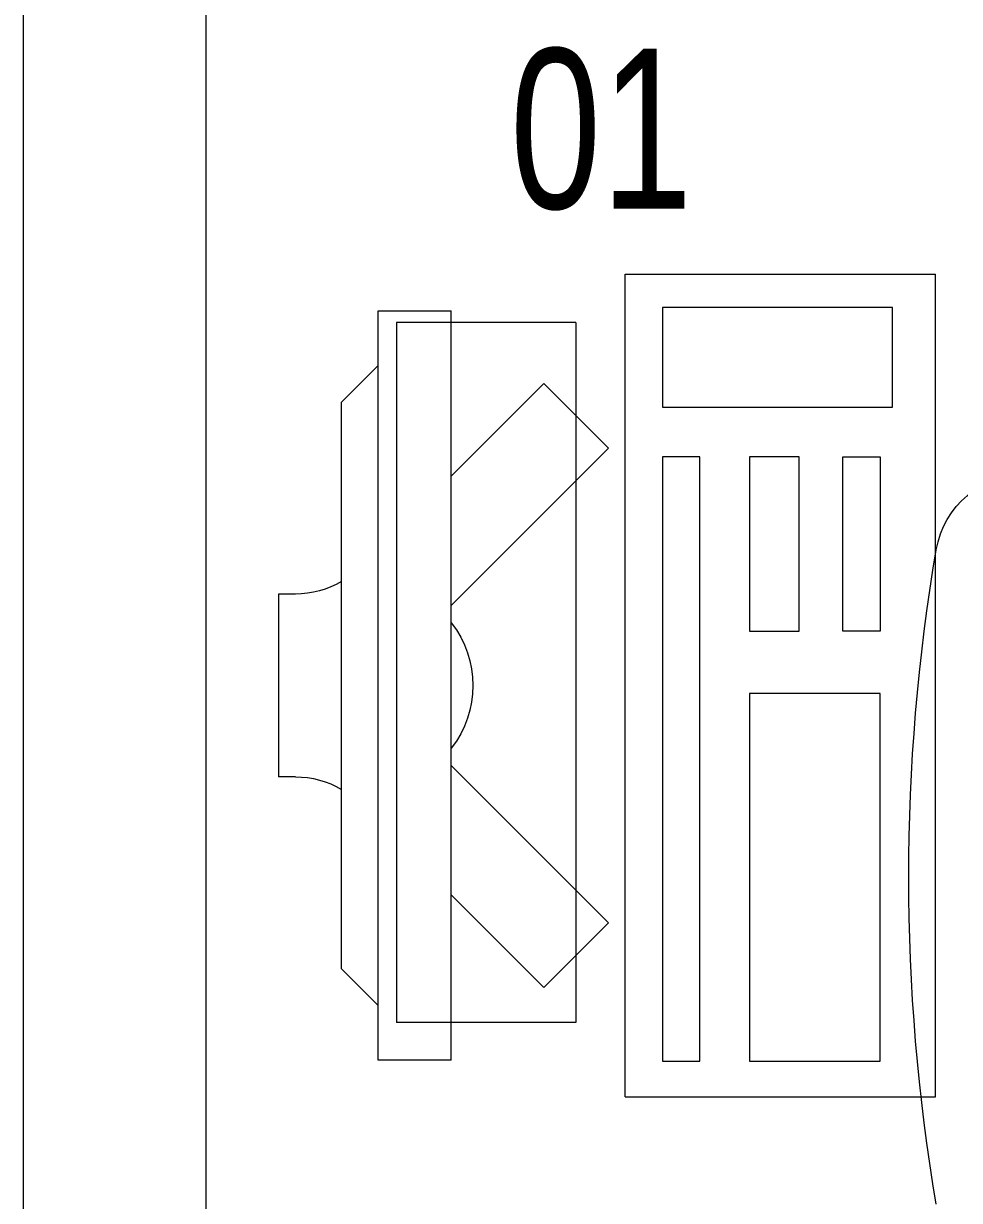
# Model space of a CAD drawing. Extents: x -234346 to 58427, y -132654 to -82394.
# Drawn here: x -46813 to -46301, y -100321 to -99677 of the extents above; entities that cross this region are included whole.
import ezdxf

# ---------------------------------------------------------------- set-up
doc = ezdxf.new("R2010")
doc.units = 0
doc.header["$LTSCALE"] = 8
doc.layers.get('0').update_dxf_attribs({"color": 9, "lineweight": 5})
for name, color, linetype, lineweight in [('72_EGR_EQP_TAG', 9, 'Continuous', 5), ('LOADING', 9, 'Continuous', 5), ('Walls', 9, 'Continuous', 5)]:
    doc.layers.add(name, color=color, linetype=linetype, lineweight=lineweight)
doc.styles.add('X3G_ENTITY_257CFD', font='swisscl.ttf', dxfattribs={"height": 200})

# ---------------------------------------------------------------- blocks, each defined once
blk = doc.blocks.new('ITCWLS1-P')
at = {"layer": 'LOADING'}
for p, q in [((-0.17, 0.45), (-0.17, 0)), ((-0.17, 0.45), (0, 0.45)), ((0, 0.45), (0, 0)), ((-0.26509, 0.43, 0), (-0.30509, 0.43, 0)), ((-0.30509, 0.43, 0), (-0.30509, 0.02, 0)), ((-0.26509, 0.43, 0), (-0.26509, 0.02, 0)), ((-0.14957, 0.43047), (-0.12914, 0.43047)), ((-0.12914, 0.43047), (-0.12914, 0.40893)), ((-0.197, 0.40939), (-0.295, 0.40939)), ((-0.295, 0.02639), (-0.295, 0.40939)), ((-0.197, 0.02639), (-0.197, 0.40939)), ((-0.32509, 0.38, 0), (-0.30509, 0.4, 0)), ((-0.32509, 0.38, 0), (-0.32509, 0.07, 0)), ((-0.35032, 0.275), (-0.35961, 0.275)), ((-0.35961, 0.175), (-0.35961, 0.275)), ((-0.35032, 0.175), (-0.35961, 0.175)), ((-0.32509, 0.07, 0), (-0.30509, 0.05, 0)), ((-0.197, 0.02639), (-0.295, 0.02639)), ((-0.30509, 0.02, 0), (-0.26509, 0.02, 0)), ((-0.17, 0), (0, 0))]:
    blk.add_line(p, q, dxfattribs=at)
at = {"layer": 'LOADING', "extrusion": (2.48281e-10, 3.18408e-10, -1)}
for p, q in [((-0.26509, 0.33952), (-0.21443, 0.39019)), ((-0.17907, 0.35483), (-0.21443, 0.39019)), ((-0.26509, 0.26881), (-0.17907, 0.35483))]:
    blk.add_line(p, q, dxfattribs=at)
at = {"layer": 'LOADING', "extrusion": (2.48281e-10, -3.18408e-10, -1)}
for p, q in [((-0.26509, 0.18119), (-0.17907, 0.09517)), ((-0.26509, 0.11048), (-0.21443, 0.05981)), ((-0.17907, 0.09517), (-0.21443, 0.05981))]:
    blk.add_line(p, q, dxfattribs=at)
at = {"layer": 'LOADING'}
for points in [[(-0.12914, 0.40893), (-0.12914, 0.09996), (-0.14957, 0.09996), (-0.14957, 0.43047)], [(-0.14957, 0.09997), (-0.14957, 0.09997), (-0.14957, 0.09997), (-0.14957, 0.09997), (-0.14957, 0.09997), (-0.14957, 0.09997), (-0.14957, 0.09997), (-0.14957, 0.09997), (-0.14957, 0.09997)], [(-0.14957, 0.09997), (-0.14957, 0.09997), (-0.14957, 0.09997), (-0.14957, 0.09997), (-0.14957, 0.09997), (-0.14957, 0.09997), (-0.14957, 0.09997), (-0.14957, 0.09997), (-0.14957, 0.09997), (-0.14957, 0.09997), (-0.14957, 0.09997), (-0.14957, 0.09997), (-0.14957, 0.09997), (-0.14957, 0.09997), (-0.14957, 0.09997), (-0.14957, 0.09997), (-0.14957, 0.09997), (-0.14957, 0.09997)], [(-0.14957, 0.09996), (-0.14957, 0.09996), (-0.14957, 0.09996), (-0.14957, 0.09996), (-0.14957, 0.09996), (-0.14957, 0.09996), (-0.14957, 0.09996), (-0.14957, 0.09996), (-0.14957, 0.09996), (-0.14957, 0.09996)], [(-0.14957, 0.09996), (-0.14957, 0.09996), (-0.14957, 0.09996), (-0.14957, 0.09996), (-0.14957, 0.09996), (-0.14957, 0.09996), (-0.14957, 0.09996)], [(-0.14957, 0.09997), (-0.14957, 0.09997), (-0.14957, 0.09997), (-0.14957, 0.09997), (-0.14957, 0.09997), (-0.14957, 0.09997), (-0.14957, 0.09997), (-0.14957, 0.09997), (-0.14957, 0.09997), (-0.14957, 0.09997)], [(-0.14957, 0.09997), (-0.14957, 0.09997), (-0.14957, 0.09997), (-0.14957, 0.09997), (-0.14957, 0.09997), (-0.14957, 0.09997), (-0.14957, 0.09997), (-0.14957, 0.09997), (-0.14957, 0.09997), (-0.14957, 0.09997), (-0.14957, 0.09997), (-0.14957, 0.09997), (-0.14957, 0.09997), (-0.14957, 0.09997), (-0.14957, 0.09997)], [(-0.14957, 0.09997), (-0.14957, 0.09997), (-0.14957, 0.09997), (-0.14957, 0.09997), (-0.14957, 0.09997), (-0.14957, 0.09997), (-0.14957, 0.09997), (-0.14957, 0.09997), (-0.14957, 0.09997), (-0.14957, 0.09997)], [(-0.14957, 0.09997), (-0.14957, 0.09997), (-0.14957, 0.09997), (-0.14957, 0.09997), (-0.14957, 0.09997), (-0.14957, 0.09997), (-0.14957, 0.09997), (-0.14957, 0.09997), (-0.14957, 0.09997), (-0.14957, 0.09997)], [(-0.14957, 0.09996), (-0.14957, 0.09996), (-0.14957, 0.09996), (-0.14957, 0.09996), (-0.14957, 0.09996), (-0.14957, 0.09996), (-0.14957, 0.09996), (-0.14957, 0.09996), (-0.14957, 0.09996), (-0.14957, 0.09996), (-0.14957, 0.09996), (-0.14957, 0.09996), (-0.14957, 0.09996), (-0.14957, 0.09996), (-0.14957, 0.09996), (-0.14957, 0.09996), (-0.14957, 0.09996), (-0.14957, 0.09996), (-0.14957, 0.09997), (-0.14957, 0.09997), (-0.14957, 0.09997), (-0.14957, 0.09997), (-0.14957, 0.09997), (-0.14957, 0.09997), (-0.14957, 0.09997), (-0.14957, 0.09997), (-0.14957, 0.09997), (-0.14957, 0.09997), (-0.14957, 0.09997), (-0.14957, 0.09997), (-0.14957, 0.09997), (-0.14957, 0.09997), (-0.14956, 0.09997), (-0.14956, 0.09997), (-0.14956, 0.09997), (-0.14956, 0.09996), (-0.14956, 0.09996), (-0.14956, 0.09996), (-0.14956, 0.09996), (-0.14956, 0.09996), (-0.14956, 0.09996), (-0.14956, 0.09996), (-0.14956, 0.09996), (-0.14956, 0.09996), (-0.14956, 0.09996), (-0.14956, 0.09996), (-0.14956, 0.09996), (-0.14956, 0.09996), (-0.14957, 0.09996), (-0.14957, 0.09996), (-0.14957, 0.09996), (-0.14957, 0.09996), (-0.14957, 0.09996), (-0.14957, 0.09996)], [(-0.14957, 0.09996), (-0.14957, 0.09996), (-0.14957, 0.09996), (-0.14957, 0.09996), (-0.14957, 0.09996), (-0.14957, 0.09996), (-0.14957, 0.09996), (-0.14957, 0.09996), (-0.14957, 0.09996), (-0.14957, 0.09996), (-0.14957, 0.09997), (-0.14957, 0.09997), (-0.14957, 0.09997), (-0.14957, 0.09996), (-0.14957, 0.09996), (-0.14957, 0.09996), (-0.14957, 0.09996), (-0.14957, 0.09996), (-0.14957, 0.09996), (-0.14957, 0.09997), (-0.14957, 0.09997), (-0.14957, 0.09997), (-0.14957, 0.09997), (-0.14957, 0.09997), (-0.14957, 0.09997), (-0.14957, 0.09997), (-0.14957, 0.09997), (-0.14957, 0.09997), (-0.14957, 0.09997), (-0.14957, 0.09997), (-0.14957, 0.09997), (-0.14957, 0.09997), (-0.14957, 0.09997), (-0.14957, 0.09997), (-0.14957, 0.09997), (-0.14957, 0.09997), (-0.14957, 0.09997), (-0.14957, 0.09997), (-0.14957, 0.09997), (-0.14957, 0.09997), (-0.14957, 0.09997), (-0.14957, 0.09997), (-0.14957, 0.09997), (-0.14957, 0.09997), (-0.14957, 0.09997), (-0.14957, 0.09997), (-0.14957, 0.09997), (-0.14957, 0.09997), (-0.14957, 0.09997), (-0.14957, 0.09997), (-0.14957, 0.09997), (-0.14957, 0.09997), (-0.14957, 0.09997), (-0.14957, 0.09997), (-0.14957, 0.09997), (-0.14957, 0.09997), (-0.14957, 0.09997), (-0.14957, 0.09997), (-0.14957, 0.09997), (-0.14957, 0.09997), (-0.14957, 0.09997), (-0.14957, 0.09997), (-0.14957, 0.09997), (-0.14957, 0.09997), (-0.14957, 0.09997), (-0.14957, 0.09997), (-0.14957, 0.09997), (-0.14957, 0.09997), (-0.14957, 0.09997), (-0.14957, 0.09997), (-0.14957, 0.09997), (-0.14957, 0.09997), (-0.14957, 0.09997), (-0.14957, 0.09997), (-0.14957, 0.09997), (-0.14957, 0.09997), (-0.14957, 0.09997), (-0.14957, 0.09997), (-0.14957, 0.09997), (-0.14957, 0.09997), (-0.14956, 0.09997), (-0.14957, 0.09997), (-0.14957, 0.09997), (-0.14957, 0.09997), (-0.14957, 0.09997), (-0.14956, 0.09997), (-0.14957, 0.09997), (-0.14957, 0.09997), (-0.14957, 0.09997), (-0.14957, 0.09997), (-0.14957, 0.09997), (-0.14957, 0.09997), (-0.14957, 0.09997), (-0.14957, 0.09997), (-0.14957, 0.09997), (-0.14957, 0.09997), (-0.14956, 0.09997), (-0.14957, 0.09996), (-0.14957, 0.09996), (-0.14957, 0.09996), (-0.14956, 0.09996), (-0.14957, 0.09996), (-0.14957, 0.09996), (-0.14957, 0.09996), (-0.14957, 0.09996), (-0.14957, 0.09996), (-0.14957, 0.09996), (-0.14957, 0.09996), (-0.14957, 0.09996), (-0.14957, 0.09996), (-0.14957, 0.09996)], [(-0.14957, 0.09996), (-0.14957, 0.09996), (-0.14957, 0.09996), (-0.14957, 0.09996), (-0.14957, 0.09996), (-0.14957, 0.09996), (-0.14957, 0.09996), (-0.14957, 0.09996)], [(-0.14957, 0.09996), (-0.14957, 0.09996), (-0.14957, 0.09996), (-0.14957, 0.09996), (-0.14957, 0.09996), (-0.14957, 0.09996), (-0.14957, 0.09996), (-0.14957, 0.09996), (-0.14957, 0.09996), (-0.14957, 0.09996), (-0.14957, 0.09996), (-0.14957, 0.09996), (-0.14957, 0.09996), (-0.14957, 0.09996), (-0.14957, 0.09996), (-0.14957, 0.09996), (-0.14957, 0.09996), (-0.14957, 0.09996), (-0.14957, 0.09996), (-0.14957, 0.09996), (-0.14957, 0.09996), (-0.14957, 0.09996), (-0.14957, 0.09996), (-0.14957, 0.09996), (-0.14957, 0.09996), (-0.14957, 0.09996), (-0.14957, 0.09996), (-0.14957, 0.09996), (-0.14957, 0.09996), (-0.14957, 0.09996), (-0.14957, 0.09996), (-0.14957, 0.09996), (-0.14957, 0.09996), (-0.14957, 0.09996), (-0.14957, 0.09996), (-0.14957, 0.09996), (-0.14957, 0.09996), (-0.14957, 0.09996), (-0.14957, 0.09996), (-0.14957, 0.09996), (-0.14957, 0.09996), (-0.14957, 0.09996), (-0.14957, 0.09996), (-0.14957, 0.09996), (-0.14957, 0.09996), (-0.14957, 0.09996), (-0.14957, 0.09996), (-0.14957, 0.09996), (-0.14956, 0.09996), (-0.14956, 0.09996), (-0.14956, 0.09996), (-0.14956, 0.09996), (-0.14957, 0.09996), (-0.14957, 0.09996), (-0.14957, 0.09996), (-0.14957, 0.09996), (-0.14957, 0.09996), (-0.14957, 0.09996), (-0.14956, 0.09996), (-0.14957, 0.09996), (-0.14957, 0.09996), (-0.14957, 0.09996), (-0.14957, 0.09996), (-0.14957, 0.09996), (-0.14957, 0.09996), (-0.14957, 0.09996), (-0.14957, 0.09996), (-0.14957, 0.09996), (-0.14957, 0.09996), (-0.14956, 0.09996), (-0.14956, 0.09996), (-0.14957, 0.09996), (-0.14957, 0.09996), (-0.14957, 0.09996), (-0.14957, 0.09996), (-0.14957, 0.09996), (-0.14957, 0.09996), (-0.14957, 0.09996), (-0.14957, 0.09996), (-0.14957, 0.09996), (-0.14957, 0.09996), (-0.14957, 0.09996), (-0.14957, 0.09996), (-0.14957, 0.09996), (-0.14957, 0.09996), (-0.14957, 0.09996), (-0.14957, 0.09996), (-0.14957, 0.09996), (-0.14957, 0.09996)], [(-0.14957, 0.09996), (-0.14957, 0.09996), (-0.14957, 0.09996), (-0.14957, 0.09996), (-0.14957, 0.09996), (-0.14957, 0.09996), (-0.14957, 0.09996), (-0.14957, 0.09996), (-0.14957, 0.09996), (-0.14957, 0.09996), (-0.14957, 0.09996), (-0.14957, 0.09996)], [(-0.14957, 0.09996), (-0.14957, 0.09996), (-0.14956, 0.09996), (-0.14956, 0.09996), (-0.14956, 0.09996), (-0.14956, 0.09996), (-0.14957, 0.09996)], [(-0.14957, 0.09996), (-0.14957, 0.09996), (-0.14957, 0.09996), (-0.14957, 0.09996), (-0.14957, 0.09996), (-0.14957, 0.09996), (-0.14957, 0.09996), (-0.14957, 0.09996), (-0.14957, 0.09996), (-0.14956, 0.09996), (-0.14956, 0.09996), (-0.14956, 0.09996), (-0.14956, 0.09996), (-0.14956, 0.09996), (-0.14956, 0.09996), (-0.14956, 0.09996), (-0.14957, 0.09996)]]:
    blk.add_lwpolyline(points, dxfattribs=at)
for points in [[(-0.1019, 0.43047), (-0.03039, 0.43047), (-0.03039, 0.22944), (-0.1019, 0.22944)], [(-0.1019, 0.19536), (-0.07466, 0.19536), (-0.07466, 0.09996), (-0.1019, 0.09996)], [(-0.03039, 0.19536), (-0.05082, 0.19536), (-0.05082, 0.09996), (-0.03039, 0.09996)], [(-0.14956, 0.09996), (-0.14956, 0.09996), (-0.14956, 0.09996), (-0.14956, 0.09996), (-0.14956, 0.09996), (-0.14956, 0.09996), (-0.14956, 0.09996), (-0.14956, 0.09996), (-0.14957, 0.09996), (-0.14957, 0.09996), (-0.14957, 0.09996), (-0.14957, 0.09996), (-0.14957, 0.09996), (-0.14957, 0.09996), (-0.14957, 0.09996), (-0.14957, 0.09996), (-0.14957, 0.09996), (-0.14957, 0.09996), (-0.14957, 0.09996), (-0.14957, 0.09996), (-0.14957, 0.09996), (-0.14957, 0.09996), (-0.14957, 0.09996), (-0.14957, 0.09996), (-0.14957, 0.09996), (-0.14957, 0.09996), (-0.14957, 0.09996), (-0.14957, 0.09996), (-0.14957, 0.09996), (-0.14957, 0.09996), (-0.14957, 0.09996), (-0.14957, 0.09996), (-0.14957, 0.09996), (-0.14957, 0.09996), (-0.14957, 0.09996), (-0.14957, 0.09996), (-0.14957, 0.09996), (-0.14957, 0.09996), (-0.14957, 0.09996), (-0.14957, 0.09996), (-0.14957, 0.09996), (-0.14957, 0.09996), (-0.14957, 0.09996), (-0.14957, 0.09996), (-0.14957, 0.09996), (-0.14957, 0.09996), (-0.14957, 0.09996), (-0.14957, 0.09996), (-0.14957, 0.09996), (-0.14957, 0.09996), (-0.14957, 0.09996), (-0.14957, 0.09996), (-0.14957, 0.09996), (-0.14957, 0.09996), (-0.14957, 0.09996), (-0.14957, 0.09996), (-0.14957, 0.09996), (-0.14956, 0.09996), (-0.14956, 0.09996), (-0.14956, 0.09996), (-0.14956, 0.09996), (-0.14956, 0.09996), (-0.14956, 0.09996), (-0.14956, 0.09996), (-0.14956, 0.09996), (-0.14956, 0.09996), (-0.14956, 0.09996), (-0.14956, 0.09996), (-0.14956, 0.09996), (-0.14956, 0.09996), (-0.14956, 0.09996), (-0.14956, 0.09996), (-0.14956, 0.09996), (-0.14956, 0.09996), (-0.14956, 0.09996), (-0.14956, 0.09996), (-0.14956, 0.09996), (-0.14956, 0.09996), (-0.14956, 0.09996), (-0.14956, 0.09996), (-0.14956, 0.09996), (-0.14956, 0.09996), (-0.14956, 0.09996), (-0.14956, 0.09996), (-0.14956, 0.09996), (-0.14956, 0.09996), (-0.14956, 0.09996), (-0.14956, 0.09996), (-0.14956, 0.09996), (-0.14957, 0.09996), (-0.14957, 0.09996), (-0.14957, 0.09996), (-0.14957, 0.09996), (-0.14957, 0.09996), (-0.14957, 0.09996), (-0.14957, 0.09996), (-0.14957, 0.09996), (-0.14957, 0.09996), (-0.14957, 0.09996), (-0.14957, 0.09996), (-0.14957, 0.09996), (-0.14957, 0.09996), (-0.14957, 0.09996), (-0.14957, 0.09996), (-0.14957, 0.09996), (-0.14957, 0.09996), (-0.14957, 0.09996), (-0.14957, 0.09996), (-0.14957, 0.09996), (-0.14957, 0.09996), (-0.14957, 0.09996), (-0.14957, 0.09996), (-0.14957, 0.09996), (-0.14957, 0.09996), (-0.14957, 0.09996), (-0.14957, 0.09996), (-0.14957, 0.09996), (-0.14957, 0.09996), (-0.14957, 0.09996), (-0.14957, 0.09996), (-0.14957, 0.09996), (-0.14957, 0.09996), (-0.14957, 0.09996), (-0.14957, 0.09996), (-0.14957, 0.09996), (-0.14957, 0.09996), (-0.14957, 0.09996), (-0.14957, 0.09996), (-0.14957, 0.09996), (-0.14957, 0.09996), (-0.14957, 0.09996), (-0.14957, 0.09996), (-0.14957, 0.09996), (-0.14957, 0.09996), (-0.14957, 0.09996), (-0.14957, 0.09996), (-0.14957, 0.09996), (-0.14957, 0.09996), (-0.14957, 0.09996), (-0.14957, 0.09996), (-0.14957, 0.09996), (-0.14957, 0.09996), (-0.14957, 0.09996), (-0.14957, 0.09996), (-0.14957, 0.09996), (-0.14957, 0.09996), (-0.14957, 0.09996), (-0.14957, 0.09996), (-0.14957, 0.09996), (-0.14957, 0.09996), (-0.14957, 0.09996), (-0.14957, 0.09996), (-0.14957, 0.09996), (-0.14957, 0.09996), (-0.14956, 0.09996), (-0.14956, 0.09996), (-0.14956, 0.09996), (-0.14956, 0.09996), (-0.14956, 0.09996), (-0.14956, 0.09996), (-0.14956, 0.09996), (-0.14956, 0.09996), (-0.14956, 0.09996), (-0.14956, 0.09996), (-0.14956, 0.09996), (-0.14956, 0.09996), (-0.14956, 0.09996), (-0.14956, 0.09996), (-0.14956, 0.09996), (-0.14956, 0.09996), (-0.14956, 0.09996), (-0.14956, 0.09996), (-0.14956, 0.09996), (-0.14956, 0.09996), (-0.14956, 0.09996), (-0.14956, 0.09996), (-0.14956, 0.09996), (-0.14956, 0.09996), (-0.14956, 0.09996), (-0.14956, 0.09996), (-0.14956, 0.09996), (-0.14956, 0.09996), (-0.14956, 0.09996), (-0.14956, 0.09996), (-0.14956, 0.09996), (-0.14956, 0.09996), (-0.14956, 0.09996), (-0.14956, 0.09996), (-0.14956, 0.09996), (-0.14956, 0.09996), (-0.14956, 0.09996), (-0.14956, 0.09996), (-0.14956, 0.09996), (-0.14956, 0.09996), (-0.14956, 0.09996), (-0.14956, 0.09996), (-0.14956, 0.09996), (-0.14956, 0.09996), (-0.14956, 0.09996), (-0.14956, 0.09996), (-0.14956, 0.09996), (-0.14957, 0.09996), (-0.14957, 0.09996), (-0.14957, 0.09996), (-0.14957, 0.09996), (-0.14957, 0.09996), (-0.14957, 0.09996), (-0.14957, 0.09996), (-0.14957, 0.09996), (-0.14957, 0.09996), (-0.14957, 0.09996), (-0.14957, 0.09996), (-0.14957, 0.09996), (-0.14957, 0.09996), (-0.14957, 0.09996), (-0.14957, 0.09996), (-0.14957, 0.09996), (-0.14957, 0.09996), (-0.14957, 0.09996), (-0.14957, 0.09996), (-0.14957, 0.09996), (-0.14957, 0.09996), (-0.14957, 0.09996), (-0.14957, 0.09996), (-0.14957, 0.09996), (-0.14957, 0.09996), (-0.14957, 0.09996), (-0.14957, 0.09996), (-0.14957, 0.09996), (-0.14957, 0.09996), (-0.14957, 0.09996), (-0.14957, 0.09996), (-0.14957, 0.09996), (-0.14957, 0.09996), (-0.14957, 0.09996), (-0.14956, 0.09996), (-0.14956, 0.09996), (-0.14956, 0.09996), (-0.14956, 0.09996), (-0.14956, 0.09996), (-0.14956, 0.09996), (-0.14956, 0.09996), (-0.14956, 0.09996), (-0.14956, 0.09996), (-0.14956, 0.09996), (-0.14956, 0.09996), (-0.14956, 0.09996), (-0.14956, 0.09996), (-0.14956, 0.09996), (-0.14956, 0.09996), (-0.14956, 0.09996), (-0.14956, 0.09996), (-0.14956, 0.09996), (-0.14956, 0.09996), (-0.14956, 0.09996), (-0.14956, 0.09996), (-0.14956, 0.09996), (-0.14956, 0.09996), (-0.14956, 0.09996), (-0.14956, 0.09996), (-0.14956, 0.09996), (-0.14956, 0.09996), (-0.14956, 0.09996), (-0.14956, 0.09996), (-0.14956, 0.09996), (-0.14956, 0.09996), (-0.14956, 0.09996), (-0.14956, 0.09996), (-0.14956, 0.09996), (-0.14956, 0.09996), (-0.14956, 0.09996), (-0.14956, 0.09996), (-0.14956, 0.09996), (-0.14956, 0.09996), (-0.14956, 0.09996), (-0.14956, 0.09996), (-0.14956, 0.09996)], [(-0.14957, 0.09996), (-0.14957, 0.09996), (-0.14957, 0.09996), (-0.14957, 0.09996), (-0.14957, 0.09996), (-0.14957, 0.09996), (-0.14957, 0.09996), (-0.14957, 0.09996), (-0.14957, 0.09996), (-0.14957, 0.09996), (-0.14957, 0.09996), (-0.14957, 0.09996), (-0.14957, 0.09996), (-0.14957, 0.09996), (-0.14957, 0.09996), (-0.14957, 0.09996), (-0.14957, 0.09996), (-0.14957, 0.09996), (-0.14957, 0.09996), (-0.14957, 0.09996), (-0.14957, 0.09996), (-0.14957, 0.09996), (-0.14957, 0.09996), (-0.14957, 0.09996), (-0.14957, 0.09996), (-0.14957, 0.09996), (-0.14957, 0.09996), (-0.14957, 0.09996), (-0.14957, 0.09996), (-0.14957, 0.09996), (-0.14957, 0.09996), (-0.14957, 0.09996), (-0.14957, 0.09996), (-0.14957, 0.09996), (-0.14957, 0.09996), (-0.14957, 0.09996), (-0.14957, 0.09996), (-0.14957, 0.09996), (-0.14957, 0.09996), (-0.14957, 0.09996), (-0.14957, 0.09996), (-0.14957, 0.09996), (-0.14957, 0.09996), (-0.14957, 0.09996), (-0.14957, 0.09996), (-0.14957, 0.09996), (-0.14957, 0.09996), (-0.14957, 0.09996), (-0.14957, 0.09996), (-0.14957, 0.09996), (-0.14957, 0.09996), (-0.14957, 0.09996), (-0.14957, 0.09996), (-0.14957, 0.09996), (-0.14957, 0.09996), (-0.14957, 0.09996), (-0.14957, 0.09996), (-0.14957, 0.09996), (-0.14957, 0.09996), (-0.14957, 0.09996), (-0.14957, 0.09996), (-0.14957, 0.09996), (-0.14957, 0.09996), (-0.14957, 0.09996), (-0.14957, 0.09996), (-0.14957, 0.09996), (-0.14957, 0.09996), (-0.14957, 0.09996), (-0.14957, 0.09996), (-0.14957, 0.09996), (-0.14957, 0.09996), (-0.14957, 0.09996), (-0.14957, 0.09996), (-0.14957, 0.09996), (-0.14957, 0.09996), (-0.14957, 0.09996), (-0.14957, 0.09996), (-0.14957, 0.09996), (-0.14957, 0.09996), (-0.14957, 0.09996), (-0.14957, 0.09996), (-0.14957, 0.09996), (-0.14957, 0.09996), (-0.14957, 0.09996), (-0.14957, 0.09996), (-0.14957, 0.09996), (-0.14957, 0.09996), (-0.14957, 0.09996), (-0.14957, 0.09996), (-0.14957, 0.09996), (-0.14957, 0.09996), (-0.14957, 0.09996), (-0.14957, 0.09996), (-0.14957, 0.09996), (-0.14957, 0.09996), (-0.14957, 0.09996), (-0.14957, 0.09996), (-0.14957, 0.09996), (-0.14957, 0.09996), (-0.14957, 0.09996), (-0.14957, 0.09996), (-0.14957, 0.09996), (-0.14957, 0.09996), (-0.14957, 0.09996), (-0.14957, 0.09996), (-0.14957, 0.09996), (-0.14957, 0.09996), (-0.14957, 0.09996), (-0.14957, 0.09996), (-0.14957, 0.09996), (-0.14957, 0.09996), (-0.14957, 0.09996), (-0.14957, 0.09996), (-0.14957, 0.09996), (-0.14957, 0.09996), (-0.14957, 0.09996), (-0.14957, 0.09996), (-0.14957, 0.09996), (-0.14957, 0.09996), (-0.14957, 0.09996), (-0.14957, 0.09996), (-0.14957, 0.09996), (-0.14957, 0.09996), (-0.14957, 0.09996), (-0.14957, 0.09996), (-0.14957, 0.09996), (-0.14957, 0.09996), (-0.14957, 0.09996), (-0.14957, 0.09996), (-0.14957, 0.09996), (-0.14957, 0.09996), (-0.14957, 0.09996), (-0.14957, 0.09996), (-0.14957, 0.09996), (-0.14957, 0.09996), (-0.14957, 0.09996), (-0.14957, 0.09996), (-0.14957, 0.09996), (-0.14957, 0.09996), (-0.14957, 0.09996), (-0.14957, 0.09996), (-0.14957, 0.09996), (-0.14957, 0.09996), (-0.14957, 0.09996), (-0.14957, 0.09996), (-0.14957, 0.09996), (-0.14957, 0.09996), (-0.14957, 0.09996), (-0.14957, 0.09996), (-0.14957, 0.09996), (-0.14957, 0.09996), (-0.14957, 0.09996), (-0.14957, 0.09996), (-0.14957, 0.09996), (-0.14957, 0.09996), (-0.14957, 0.09996), (-0.14957, 0.09996), (-0.14957, 0.09996), (-0.14957, 0.09996), (-0.14957, 0.09996), (-0.14957, 0.09996), (-0.14957, 0.09996), (-0.14957, 0.09996), (-0.14957, 0.09996), (-0.14957, 0.09996), (-0.14957, 0.09996), (-0.14957, 0.09996), (-0.14957, 0.09996), (-0.14957, 0.09996), (-0.14957, 0.09996), (-0.14957, 0.09996), (-0.14957, 0.09996), (-0.14957, 0.09996), (-0.14957, 0.09996), (-0.14957, 0.09996), (-0.14957, 0.09996), (-0.14957, 0.09996), (-0.14957, 0.09996), (-0.14957, 0.09996), (-0.14957, 0.09996), (-0.14957, 0.09996), (-0.14957, 0.09996), (-0.14957, 0.09996), (-0.14957, 0.09996), (-0.14957, 0.09996), (-0.14957, 0.09996), (-0.14957, 0.09996), (-0.14957, 0.09996), (-0.14957, 0.09996), (-0.14957, 0.09996), (-0.14957, 0.09996), (-0.14957, 0.09996), (-0.14957, 0.09996), (-0.14957, 0.09996), (-0.14957, 0.09996), (-0.14957, 0.09996), (-0.14957, 0.09996), (-0.14957, 0.09996), (-0.14957, 0.09996), (-0.14957, 0.09996), (-0.14957, 0.09996), (-0.14957, 0.09996), (-0.14957, 0.09996), (-0.14957, 0.09996), (-0.14957, 0.09996), (-0.14957, 0.09996), (-0.14957, 0.09996), (-0.14957, 0.09996), (-0.14957, 0.09996), (-0.14957, 0.09996), (-0.14957, 0.09996), (-0.14957, 0.09996), (-0.14957, 0.09996), (-0.14957, 0.09996)], [(-0.14957, 0.09996), (-0.14957, 0.09996), (-0.14957, 0.09996), (-0.14957, 0.09996), (-0.14957, 0.09996), (-0.14957, 0.09996), (-0.14957, 0.09996), (-0.14957, 0.09996), (-0.14957, 0.09996), (-0.14957, 0.09996), (-0.14957, 0.09996), (-0.14957, 0.09996), (-0.14957, 0.09996), (-0.14957, 0.09996), (-0.14957, 0.09996), (-0.14957, 0.09996), (-0.14957, 0.09996), (-0.14957, 0.09996), (-0.14957, 0.09996), (-0.14957, 0.09996), (-0.14957, 0.09996), (-0.14957, 0.09996), (-0.14957, 0.09996), (-0.14957, 0.09996), (-0.14957, 0.09996), (-0.14957, 0.09996), (-0.14957, 0.09996), (-0.14957, 0.09996), (-0.14957, 0.09996), (-0.14957, 0.09996), (-0.14957, 0.09996), (-0.14957, 0.09996), (-0.14957, 0.09996), (-0.14957, 0.09996), (-0.14957, 0.09996), (-0.14957, 0.09996), (-0.14957, 0.09996), (-0.14957, 0.09996), (-0.14957, 0.09996), (-0.14957, 0.09996), (-0.14957, 0.09996), (-0.14957, 0.09996), (-0.14957, 0.09996), (-0.14957, 0.09996), (-0.14957, 0.09996), (-0.14957, 0.09996), (-0.14957, 0.09996), (-0.14957, 0.09996), (-0.14957, 0.09996), (-0.14957, 0.09996), (-0.14957, 0.09996), (-0.14957, 0.09996), (-0.14957, 0.09996), (-0.14957, 0.09996), (-0.14957, 0.09996), (-0.14957, 0.09996), (-0.14957, 0.09996), (-0.14957, 0.09996), (-0.14957, 0.09996), (-0.14957, 0.09996), (-0.14957, 0.09996), (-0.14957, 0.09996), (-0.14957, 0.09996), (-0.14957, 0.09996), (-0.14957, 0.09996), (-0.14957, 0.09996), (-0.14957, 0.09996), (-0.14957, 0.09996), (-0.14957, 0.09996), (-0.14957, 0.09996), (-0.14957, 0.09996), (-0.14957, 0.09996), (-0.14957, 0.09996), (-0.14957, 0.09996), (-0.14957, 0.09996), (-0.14957, 0.09996), (-0.14957, 0.09996), (-0.14957, 0.09996), (-0.14957, 0.09996), (-0.14957, 0.09996), (-0.14957, 0.09996), (-0.14957, 0.09996), (-0.14957, 0.09996), (-0.14957, 0.09996), (-0.14957, 0.09996), (-0.14957, 0.09996), (-0.14957, 0.09996), (-0.14957, 0.09996), (-0.14957, 0.09996), (-0.14957, 0.09996), (-0.14957, 0.09996), (-0.14957, 0.09996), (-0.14957, 0.09996), (-0.14957, 0.09996), (-0.14957, 0.09996), (-0.14957, 0.09996), (-0.14957, 0.09996), (-0.14957, 0.09996), (-0.14957, 0.09996), (-0.14957, 0.09996), (-0.14957, 0.09996), (-0.14957, 0.09996), (-0.14957, 0.09996), (-0.14957, 0.09996), (-0.14957, 0.09996), (-0.14957, 0.09996), (-0.14957, 0.09996), (-0.14957, 0.09996), (-0.14957, 0.09996), (-0.14957, 0.09996), (-0.14957, 0.09996), (-0.14957, 0.09996), (-0.14957, 0.09996), (-0.14957, 0.09996), (-0.14957, 0.09996), (-0.14957, 0.09996), (-0.14957, 0.09996), (-0.14957, 0.09996), (-0.14957, 0.09996), (-0.14957, 0.09996), (-0.14957, 0.09996), (-0.14957, 0.09996), (-0.14957, 0.09996), (-0.14957, 0.09996), (-0.14957, 0.09996), (-0.14957, 0.09996), (-0.14957, 0.09996), (-0.14957, 0.09996), (-0.14957, 0.09996), (-0.14957, 0.09996), (-0.14957, 0.09996), (-0.14957, 0.09996), (-0.14957, 0.09996), (-0.14957, 0.09996), (-0.14957, 0.09996), (-0.14957, 0.09996), (-0.14957, 0.09996), (-0.14957, 0.09996), (-0.14957, 0.09996), (-0.14957, 0.09996), (-0.14957, 0.09996), (-0.14957, 0.09996), (-0.14957, 0.09996), (-0.14957, 0.09996), (-0.14957, 0.09996), (-0.14957, 0.09996), (-0.14957, 0.09996), (-0.14957, 0.09996), (-0.14957, 0.09996), (-0.14957, 0.09996), (-0.14957, 0.09996), (-0.14957, 0.09996), (-0.14957, 0.09996), (-0.14957, 0.09996), (-0.14957, 0.09996), (-0.14957, 0.09996), (-0.14957, 0.09996), (-0.14957, 0.09996), (-0.14957, 0.09996), (-0.14957, 0.09996), (-0.14957, 0.09996), (-0.14957, 0.09996), (-0.14957, 0.09996), (-0.14957, 0.09996), (-0.14957, 0.09996), (-0.14957, 0.09996), (-0.14957, 0.09996), (-0.14957, 0.09996), (-0.14957, 0.09996), (-0.14957, 0.09996), (-0.14957, 0.09996), (-0.14957, 0.09996), (-0.14957, 0.09996), (-0.14957, 0.09996), (-0.14957, 0.09996), (-0.14957, 0.09996), (-0.14957, 0.09996), (-0.14957, 0.09996), (-0.14957, 0.09996), (-0.14957, 0.09996), (-0.14957, 0.09996), (-0.14957, 0.09996), (-0.14957, 0.09996), (-0.14957, 0.09996), (-0.14957, 0.09996), (-0.14957, 0.09996), (-0.14957, 0.09996), (-0.14957, 0.09996), (-0.14957, 0.09996), (-0.14957, 0.09996), (-0.14957, 0.09996), (-0.14957, 0.09996), (-0.14957, 0.09996), (-0.14957, 0.09996), (-0.14957, 0.09996), (-0.14957, 0.09996), (-0.14957, 0.09996), (-0.14957, 0.09996), (-0.14957, 0.09996), (-0.14957, 0.09996), (-0.14957, 0.09996), (-0.14957, 0.09996), (-0.14957, 0.09996), (-0.14957, 0.09996), (-0.14957, 0.09996), (-0.14957, 0.09996), (-0.14957, 0.09996), (-0.14957, 0.09996), (-0.14957, 0.09996), (-0.14957, 0.09996), (-0.14957, 0.09996), (-0.14957, 0.09996), (-0.14957, 0.09996), (-0.14957, 0.09996), (-0.14957, 0.09996), (-0.14957, 0.09996), (-0.14957, 0.09996), (-0.14957, 0.09996), (-0.14957, 0.09996)], [(-0.14957, 0.0727), (-0.02358, 0.0727), (-0.02358, 0.01818), (-0.14957, 0.01818)]]:
    blk.add_lwpolyline(points, close=True, dxfattribs=at)
for centre, radius, start, end in [((-0.35032, 0.325), 0.05, 270, 300.30934), ((-0.3089, 0.225), 0.05564, 321.94311, 38.05689), ((-0.35032, 0.125), 0.05, 59.69066, 90)]:
    blk.add_arc(centre, radius, start, end, dxfattribs=at)
blk = doc.blocks.new('GF21018-P')
for centre, radius, start, end in [((-0.0001, -0.52948), 1.06948, 80.36712, 99.63288), ((-0.1707, 0.47563), 0.05, 99.63288, 180)]:
    blk.add_arc(centre, radius, start, end)
blk = doc.blocks.new('1stF')
at = {"layer": 'Walls', "color": 9}
for p, q in [((-46812.78, -101792.61, 0.1), (-46812.78, -99102.61, 0.1)), ((-46712.78, -101592.61, 0.1), (-46712.78, -99102.61, 0.1))]:
    blk.add_line(p, q, dxfattribs=at)
at = {"layer": 'LOADING', "color": 9, "extrusion": (8.01373e-06, -1.93988e-16, 1), "xscale": -1000.00000000001, "yscale": 1000.00000000001, "zscale": 1000.00000000001, "rotation": 180}
blk.add_blockref('ITCWLS1-P', (-46313.58, -99814.56, -0.37), dxfattribs=at)
at = {"layer": 'LOADING', "color": 9, "extrusion": (7.77426e-06, 2.24021e-05, 1), "xscale": -1000, "yscale": 1000.000000000001, "zscale": 1000, "rotation": 90.00141075505213}
blk.add_blockref('GF21018-P', (-45788.3, -100144.44, -2.59), dxfattribs=at)
at = {"layer": '72_EGR_EQP_TAG', "color": 9, "insert": (-46496.66, -99691.16), "char_height": 87.473, "attachment_point": 2, "style": 'X3G_ENTITY_257CFD'}
blk.add_mtext('01', dxfattribs=at)

msp = doc.modelspace()

# ---------------------------------------------------------------- block references
at = {"layer": '72_EGR_EQP_TAG'}
msp.add_blockref('1stF', (0, 0), dxfattribs=at)

doc.saveas('drawing.dxf')
